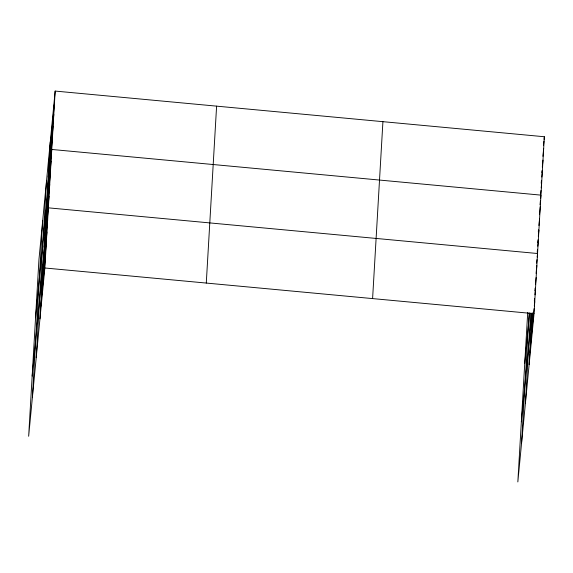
<?xml version="1.0" encoding="UTF-8"?>
<svg xmlns="http://www.w3.org/2000/svg" width="573" height="573" viewBox="0 0 573 573"><rect width="100%" height="100%" fill="white"/><g stroke="black" fill="none" stroke-linecap="round" stroke-linejoin="round"><path stroke-width="0.86" d="M32.375 397.54L42.696 220.619M36.221 357.652L46.535 180.731M39.945 318.932L50.266 142.011M55.166 91.071L38.964 259.34L28.65 436.261L44.852 267.992L55.166 91.071L544.35 136.739L534.036 313.66L517.834 481.929L527.712 312.514M206.28 283.062L216.601 106.141M372.6 298.59L382.922 121.669M521.559 443.208L529.151 312.994M525.398 403.32L530.655 313.144M529.13 364.6L532.138 313.044M49.586 153.693L54.485 102.753M48.898 165.368L53.805 114.428M48.218 177.043L53.124 126.103M47.538 188.718L52.444 137.778M35.562 317.721L51.763 149.46L540.948 195.128L540.604 198.638M46.177 212.074L51.083 161.135M45.496 223.749L50.403 172.81M44.816 235.431L49.722 184.485M44.135 247.106L49.042 196.167M32.16 376.103L48.361 207.841L537.538 253.51L537.202 257.026M42.753 270.814L47.659 219.874M42.051 282.84L46.957 231.9M41.349 294.873L46.255 243.933M40.647 306.906L45.554 255.966M543.505 145.528L543.927 141.137M544.099 139.375L544.35 136.739M542.91 156.322L543.67 148.421M541.807 172.394L541.972 170.632M542.309 167.123L542.989 160.096M541.206 183.188L541.464 180.552M541.8 177.043L542.309 171.771M540.611 193.989L540.948 190.48M541.206 187.844L541.628 183.453M524.746 363.389L529.581 313.152M540.017 204.79L540.439 200.4M539.501 214.71L540.267 206.803M538.312 231.657L538.484 229.895M538.907 225.504L539.587 218.478M537.718 242.451L537.975 239.815M538.312 236.305L538.899 230.16M537.209 252.371L537.46 249.735M537.796 246.225L538.219 241.835M521.337 421.771L531.787 313.252M536.607 263.172L536.951 259.655M531.937 316.482L532.274 312.965M536.077 273.443L536.837 265.543M531.235 328.515L532.668 313.581M534.867 290.747L535.125 288.112M535.461 284.595L536.135 277.568M530.534 340.541L533.155 313.316M534.337 301.018L534.588 298.383M534.931 294.873L535.433 289.601M529.832 352.574L534.057 308.661M534.315 306.025L534.738 301.634M44.852 267.992L534.036 313.66"/></g></svg>
